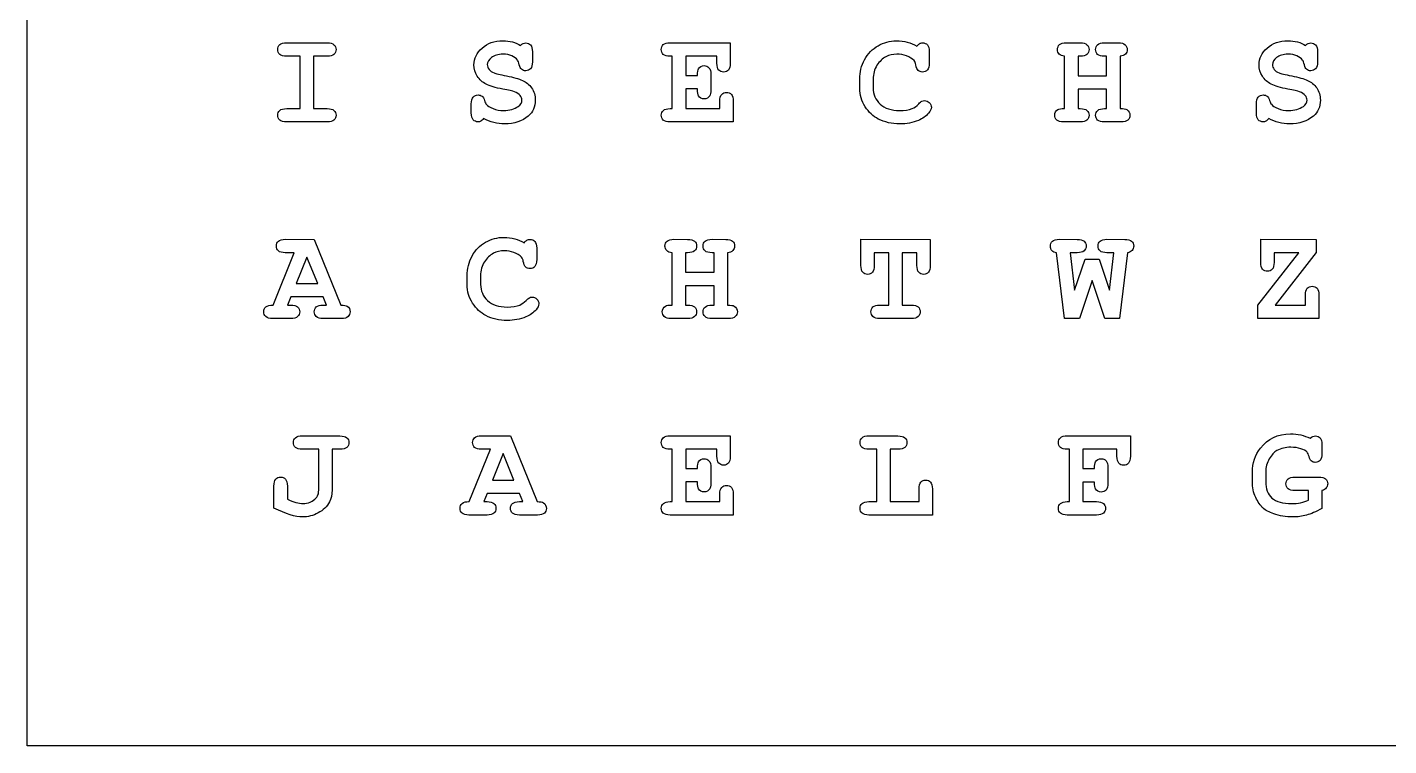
# Model space of a CAD drawing. Extents: x -6 to 224, y 54 to 284.
# Drawn here: x -6 to 108.9, y 54.5 to 115.1 of the extents above; entities that cross this region are included whole.
import ezdxf

# ---------------------------------------------------------------- set-up
doc = ezdxf.new("R2010")
doc.units = 0
doc.layers.add('Ebene_1', color=7, linetype='CONTINUOUS')

msp = doc.modelspace()

# ---------------------------------------------------------------- linework, layer by layer
at = {"layer": 'Ebene_1', "color": 2}
msp.add_lwpolyline([(-6.010717, 284.2012), (223.725, 284.2012), (223.725, 54.46548), (-6.010717, 54.46548)], close=True, dxfattribs=at)
at = {"layer": 'Ebene_1', "color": 7}
for points in [[(15.87815, 113.82893), (19.290173, 113.82293)], [(48.234489, 113.82893), (53.30567, 113.82293), (53.30567, 112.10314)], [(81.665697, 113.82895), (82.817737, 113.82295)], [(84.879283, 113.82846), (86.031323, 113.82246)], [(15.87815, 108.27268), (17.019166, 108.27268), (17.019166, 112.69343), (15.87815, 112.69343)], [(18.149157, 112.69343), (18.149157, 108.27268), (19.290173, 108.27268)], [(19.290173, 112.69294), (18.149157, 112.69343)], [(36.609358, 113.06828), (36.609358, 112.21941)], [(48.234489, 108.27268), (48.410878, 108.27268), (48.410878, 112.69343), (48.234489, 112.69343)], [(52.175678, 112.10314), (52.175678, 112.69294), (49.540869, 112.69294), (49.540869, 111.06134), (50.533057, 111.06134)], [(70.090174, 113.07381), (70.090174, 112.11469)], [(81.511357, 108.2727), (81.511357, 112.69345)], [(82.817737, 112.69296), (82.641348, 112.69296), (82.641348, 111.03931), (85.055672, 111.03931), (85.055672, 112.69296), (84.879283, 112.69296)], [(86.185663, 112.69247), (86.185663, 108.27172)], [(102.84338, 113.06828), (102.84338, 112.21941)], [(51.663046, 111.14402), (51.663046, 109.84315)], [(64.225243, 109.99248), (64.225243, 110.75867)], [(65.355234, 110.74768), (65.355234, 110.01456)], [(49.540869, 109.93184), (49.540869, 108.27268), (52.423725, 108.27268), (52.423725, 108.88453)], [(50.533061, 109.93135), (49.540869, 109.93184)], [(85.055672, 109.90979), (82.641348, 109.90979), (82.641348, 108.27268), (82.817737, 108.27268)], [(84.879283, 108.2717), (85.055672, 108.2717), (85.055672, 109.90979)], [(31.455495, 107.90338), (31.455495, 108.66405)], [(53.553717, 108.88453), (53.553717, 107.14269), (48.234489, 107.14269)], [(97.689521, 107.90338), (97.689521, 108.66405)], [(19.290173, 107.14269), (15.87815, 107.14269)], [(82.817737, 107.14269), (81.434187, 107.14269)], [(86.262833, 107.14171), (84.879283, 107.14171)], [(15.762395, 97.23426), (18.204279, 97.22826), (20.453237, 91.67752)], [(48.548681, 97.23428), (49.700721, 97.22828)], [(51.762267, 97.23379), (52.914307, 97.22779)], [(64.324462, 95.0294), (64.324462, 97.23426), (70.178368, 97.22826), (70.178368, 95.02891)], [(81.064873, 97.23426), (82.56969, 97.22826)], [(85.083232, 97.23377), (86.582538, 97.22777)], [(98.052833, 95.28847), (98.052833, 97.23426), (102.72714, 97.22826), (102.72714, 96.12583), (99.265996, 91.67801)], [(14.72611, 91.67801), (16.501023, 96.09876), (15.762395, 96.09876)], [(36.97316, 96.47914), (36.97316, 95.52002)], [(48.394341, 91.67803), (48.394341, 96.09878)], [(49.700721, 96.09829), (49.524333, 96.09829), (49.524333, 94.44464), (51.938656, 94.44464), (51.938656, 96.09829), (51.762267, 96.09829)], [(53.068647, 96.0978), (53.068647, 91.67705)], [(65.922986, 91.67801), (66.678151, 91.67801), (66.678151, 96.09876), (65.454453, 96.09876), (65.454453, 95.0294)], [(67.808143, 96.09876), (67.808143, 91.67801), (68.56882, 91.67801)], [(69.048377, 95.02891), (69.048377, 96.09827), (67.808143, 96.09876)], [(83.820949, 93.75609), (82.77364, 90.54802), (81.505845, 90.54802), (80.833362, 96.09876)], [(82.56969, 96.09827), (81.97989, 96.09827), (82.354716, 92.93981), (83.242173, 95.5691), (84.416262, 95.5691), (85.298206, 92.93981), (85.673033, 96.09827), (85.083232, 96.09827)], [(86.803024, 96.09778), (86.15259, 90.54704), (84.906843, 90.54704), (83.820949, 93.75609)], [(102.96465, 92.51586), (102.95865, 90.54802), (97.821322, 90.54802), (97.821322, 91.67801), (101.26642, 96.09876), (99.182824, 96.09876), (99.182824, 95.28847)], [(31.108229, 93.39782), (31.108229, 94.16401)], [(32.23822, 94.15301), (32.23822, 93.41989)], [(51.938656, 93.31512), (49.524333, 93.31512), (49.524333, 91.67801), (49.700721, 91.67801)], [(51.762267, 91.67703), (51.938656, 91.67703), (51.938656, 93.31512)], [(18.964956, 92.36703), (16.219904, 92.36703), (15.944296, 91.67801), (16.219904, 91.67801)], [(18.959444, 91.67751), (19.235051, 91.67751), (18.964956, 92.36703)], [(99.265996, 91.67801), (101.82915, 91.67801), (101.82915, 92.51586)], [(16.219904, 90.54802), (14.698549, 90.54802)], [(20.480798, 90.54752), (18.959444, 90.54752)], [(49.700721, 90.54802), (48.317171, 90.54802)], [(53.145817, 90.54704), (51.762267, 90.54704)], [(68.56882, 90.54802), (65.922986, 90.54802)], [(17.206578, 80.63959), (20.370554, 80.63359)], [(32.320903, 80.63959), (34.762787, 80.63359), (37.011745, 75.08285)], [(48.234489, 80.63959), (53.30567, 80.63359), (53.30567, 78.9138)], [(65.002457, 80.63959), (67.449853, 80.63359)], [(81.737355, 80.63959), (87.056583, 80.63359), (87.056583, 78.90829)], [(18.579104, 76.21885), (18.579104, 79.50409), (17.206578, 79.50409)], [(19.709097, 79.50409), (19.709097, 76.08656)], [(20.370554, 79.5036), (19.709097, 79.50409)], [(31.284618, 75.08334), (33.059531, 79.50409), (32.320903, 79.50409)], [(48.234489, 75.08334), (48.410878, 75.08334), (48.410878, 79.50409), (48.234489, 79.50409)], [(52.175678, 78.9138), (52.175678, 79.5036), (49.540869, 79.5036), (49.540869, 77.872), (50.533057, 77.872)], [(65.002457, 75.08334), (65.658403, 75.08334), (65.658403, 79.50409), (65.002457, 79.50409)], [(66.788394, 79.50409), (66.788394, 75.08334), (69.224766, 75.08334), (69.224766, 76.1527)], [(67.449853, 79.5036), (66.788394, 79.50409)], [(81.737355, 75.08334), (81.913744, 75.08334), (81.913744, 79.50409), (81.737355, 79.50409)], [(85.926592, 78.90829), (85.926592, 79.5036), (83.043736, 79.5036), (83.043736, 77.86649), (84.035923, 77.86649)], [(103.22372, 79.88444), (103.22372, 79.15132)], [(51.663046, 77.95469), (51.663046, 76.65382)], [(85.165913, 77.94917), (85.165913, 76.64831)], [(97.347767, 76.77006), (97.347767, 77.58586)], [(98.477759, 77.58587), (98.477759, 76.77007)], [(100.94169, 77.15592), (102.94811, 77.14992)], [(14.80328, 74.53764), (14.80328, 76.39524)], [(15.933272, 76.39524), (15.933272, 75.28729)], [(49.540869, 76.7425), (49.540869, 75.08334), (52.423725, 75.08334), (52.423725, 75.69519)], [(50.533061, 76.74201), (49.540869, 76.7425)], [(70.354757, 76.1527), (70.354757, 73.95335), (65.002457, 73.95335)], [(83.043736, 76.73699), (83.043736, 75.08334), (84.201288, 75.08334)], [(84.035923, 76.7365), (83.043736, 76.73699)], [(102.09373, 75.21013), (102.09373, 76.02042), (100.94169, 76.02042)], [(103.22372, 76.02041), (103.22372, 74.50457)], [(103.22372, 76.01993), (103.22372, 76.02041)], [(35.523464, 75.77236), (32.778411, 75.77236), (32.502804, 75.08334), (32.778411, 75.08334)], [(35.517952, 75.08284), (35.793559, 75.08284), (35.523464, 75.77236)], [(53.553717, 75.69519), (53.553717, 73.95335), (48.234489, 73.95335)], [(32.778411, 73.95335), (31.257057, 73.95335)], [(37.039306, 73.95285), (35.517952, 73.95285)], [(84.201288, 73.95335), (81.737355, 73.95335)]]:
    msp.add_lwpolyline(points, dxfattribs=at)
for points in [[(69.031841, 113.5368)], [(32.491779, 107.42935)], [(98.725805, 107.42935)], [(35.914827, 96.94214)], [(18.496423, 93.49702), (17.586918, 95.73496), (16.6719, 93.49702)], [(35.054931, 76.90235), (34.145425, 79.14029), (33.230408, 76.90235)]]:
    msp.add_lwpolyline(points, close=True, dxfattribs=at)
for points in [[(15.293862, 113.66908), (15.411455, 113.775647), (15.606217, 113.82893), (15.87815, 113.82893)], [(19.290173, 113.82293), (19.562106, 113.82293), (19.755031, 113.771483), (19.868949, 113.66859)], [(32.359488, 113.38246), (32.811485, 113.79036), (33.399448, 113.99431), (34.123377, 113.99431)], [(34.123377, 113.99431), (34.413684, 113.99431), (34.681942, 113.961243), (34.928151, 113.89511)], [(34.928151, 113.89511), (35.178036, 113.832643), (35.404034, 113.73526), (35.606146, 113.60296)], [(35.606146, 113.60296), (35.753137, 113.74628), (35.900127, 113.81794), (36.047118, 113.81794)], [(36.047118, 113.81794), (36.212483, 113.81794), (36.346612, 113.759143), (36.449506, 113.64155)], [(47.6502, 113.66908), (47.767793, 113.775647), (47.962556, 113.82893), (48.234489, 113.82893)], [(65.774158, 113.58089), (66.259227, 113.856503), (66.773695, 113.99431), (67.317561, 113.99431)], [(67.317561, 113.99431), (67.644616, 113.99431), (67.949621, 113.955723), (68.232578, 113.87855)], [(68.232578, 113.87855), (68.51921, 113.805057), (68.785631, 113.69114), (69.031841, 113.5368)], [(69.031841, 113.53679), (69.101662, 113.63233), (69.176994, 113.703987), (69.257839, 113.75176)], [(69.257839, 113.75176), (69.342358, 113.79956), (69.43239, 113.82346), (69.527934, 113.82346)], [(69.527934, 113.82346), (69.693299, 113.82346), (69.827428, 113.7665), (69.930322, 113.65258)], [(81.081409, 113.6691), (81.199002, 113.775667), (81.393764, 113.82895), (81.665697, 113.82895)], [(82.817737, 113.82295), (83.08967, 113.82295), (83.282596, 113.771503), (83.396513, 113.66861)], [(84.294994, 113.66861), (84.412587, 113.775177), (84.60735, 113.82846), (84.879283, 113.82846)], [(86.031323, 113.82246), (86.303256, 113.82246), (86.496181, 113.771013), (86.610099, 113.66812)], [(98.593514, 113.38246), (99.045511, 113.79036), (99.633473, 113.99431), (100.3574, 113.99431)], [(100.3574, 113.99431), (100.647707, 113.99431), (100.915967, 113.961243), (101.16218, 113.89511)], [(101.16218, 113.89511), (101.41206, 113.832643), (101.638057, 113.73526), (101.84017, 113.60296)], [(101.84017, 113.60296), (101.987163, 113.74628), (102.134153, 113.81794), (102.28114, 113.81794)], [(102.28114, 113.81794), (102.446507, 113.81794), (102.580637, 113.759143), (102.68353, 113.64155)], [(15.122985, 113.26118), (15.122985, 113.43022), (15.179944, 113.566187), (15.293862, 113.66908)], [(15.293862, 112.84777), (15.179944, 112.954337), (15.122985, 113.09214), (15.122985, 113.26118)], [(15.87815, 112.69343), (15.606217, 112.69343), (15.411455, 112.744877), (15.293862, 112.84777)], [(19.868949, 112.84728), (19.755031, 112.744387), (19.562106, 112.69294), (19.290173, 112.69294)], [(19.868949, 113.66859), (19.986542, 113.565697), (20.045338, 113.42973), (20.045338, 113.26069)], [(20.045338, 113.26069), (20.045338, 113.09165), (19.986542, 112.953847), (19.868949, 112.84728)], [(31.681493, 111.96583), (31.681493, 112.506023), (31.907491, 112.978233), (32.359488, 113.38246)], [(33.15875, 112.5777), (32.923565, 112.390287), (32.805972, 112.193687), (32.805972, 111.9879)], [(34.128889, 112.86433), (33.72099, 112.86433), (33.39761, 112.768787), (33.15875, 112.5777)], [(34.867518, 112.72102), (34.654381, 112.81656), (34.408172, 112.86433), (34.128889, 112.86433)], [(35.347075, 112.36824), (35.240506, 112.50788), (35.080654, 112.625473), (34.867518, 112.72102)], [(36.449506, 113.64155), (36.556074, 113.52763), (36.609358, 113.33654), (36.609358, 113.06828)], [(47.479324, 113.26118), (47.479324, 113.43022), (47.536283, 113.566187), (47.6502, 113.66908)], [(47.6502, 112.84777), (47.536283, 112.954337), (47.479324, 113.09214), (47.479324, 113.26118)], [(48.234489, 112.69343), (47.962556, 112.69343), (47.767793, 112.744877), (47.6502, 112.84777)], [(64.633142, 112.40129), (64.90875, 112.912083), (65.289089, 113.305283), (65.774158, 113.58089)], [(66.430104, 112.64386), (66.147147, 112.496867), (65.897262, 112.258007), (65.680451, 111.92728)], [(67.361658, 112.86434), (67.023579, 112.86434), (66.713061, 112.790847), (66.430104, 112.64386)], [(68.171945, 112.71552), (67.903686, 112.814733), (67.633591, 112.86434), (67.361658, 112.86434)], [(68.805842, 112.31864), (68.655177, 112.484007), (68.443878, 112.6163), (68.171945, 112.71552)], [(69.930322, 113.65258), (70.03689, 113.538667), (70.090174, 113.345743), (70.090174, 113.07381)], [(80.910532, 113.2612), (80.910532, 113.43024), (80.967491, 113.566207), (81.081409, 113.6691)], [(81.05936, 112.87535), (80.960141, 112.978243), (80.910532, 113.10686), (80.910532, 113.2612)], [(81.511357, 112.69345), (81.31292, 112.71185), (81.162254, 112.772483), (81.05936, 112.87535)], [(83.396513, 112.8473), (83.282596, 112.744407), (83.08967, 112.69296), (82.817737, 112.69296)], [(83.396513, 113.66861), (83.514106, 113.565717), (83.572902, 113.42975), (83.572902, 113.26071)], [(83.572902, 113.26071), (83.572902, 113.09167), (83.514106, 112.953867), (83.396513, 112.8473)], [(84.124118, 113.26071), (84.124118, 113.42975), (84.181077, 113.565717), (84.294994, 113.66861)], [(84.294994, 112.8473), (84.181077, 112.953867), (84.124118, 113.09167), (84.124118, 113.26071)], [(84.879283, 112.69296), (84.60735, 112.69296), (84.412587, 112.744407), (84.294994, 112.8473)], [(86.632147, 112.87437), (86.532928, 112.771477), (86.3841, 112.710843), (86.185663, 112.69247)], [(86.610099, 113.66812), (86.727692, 113.565227), (86.786488, 113.42926), (86.786488, 113.26022)], [(86.786488, 113.26022), (86.786488, 113.10588), (86.735041, 112.977263), (86.632147, 112.87437)], [(97.915519, 111.96583), (97.915519, 112.506023), (98.141517, 112.978233), (98.593514, 113.38246)], [(99.392776, 112.5777), (99.157591, 112.390287), (99.039998, 112.193687), (99.039998, 111.9879)], [(100.36291, 112.86433), (99.955014, 112.86433), (99.631636, 112.768787), (99.392776, 112.5777)], [(101.10154, 112.72102), (100.888407, 112.81656), (100.642197, 112.86433), (100.36291, 112.86433)], [(101.5811, 112.36824), (101.474533, 112.50788), (101.31468, 112.625473), (101.10154, 112.72102)], [(102.68353, 113.64155), (102.790097, 113.52763), (102.84338, 113.33654), (102.84338, 113.06828)], [(31.957101, 111.01223), (31.773362, 111.30621), (31.681493, 111.624077), (31.681493, 111.96583)], [(32.805972, 111.9879), (32.805972, 111.84826), (32.853744, 111.712293), (32.949288, 111.58)], [(32.949288, 111.58), (33.048507, 111.451387), (33.191823, 111.35033), (33.379236, 111.27683)], [(35.501415, 111.96585), (35.460995, 112.153263), (35.409548, 112.287393), (35.347075, 112.36824)], [(35.683316, 111.59103), (35.602471, 111.653497), (35.541838, 111.778437), (35.501415, 111.96585)], [(36.047118, 111.46425), (35.907477, 111.46425), (35.78621, 111.50651), (35.683316, 111.59103)], [(36.449506, 111.63512), (36.346612, 111.521207), (36.212483, 111.46425), (36.047118, 111.46425)], [(36.609358, 112.21941), (36.609358, 111.947477), (36.556074, 111.752713), (36.449506, 111.63512)], [(50.533057, 111.06134), (50.533057, 111.35532), (50.560617, 111.54457), (50.615737, 111.62909)], [(50.615737, 111.62909), (50.729655, 111.809157), (50.891345, 111.89919), (51.100806, 111.89919)], [(51.100806, 111.89919), (51.266171, 111.89919), (51.4003, 111.840393), (51.503194, 111.7228)], [(51.503194, 111.7228), (51.609762, 111.60888), (51.663046, 111.415953), (51.663046, 111.14402)], [(52.330019, 111.52436), (52.227125, 111.63828), (52.175678, 111.831207), (52.175678, 112.10314)], [(52.74343, 111.35348), (52.574391, 111.35348), (52.436587, 111.41044), (52.330019, 111.52436)], [(53.151329, 111.52436), (53.048436, 111.41044), (52.912469, 111.35348), (52.74343, 111.35348)], [(53.30567, 112.10314), (53.30567, 111.83488), (53.254223, 111.641953), (53.151329, 111.52436)], [(64.225243, 110.75867), (64.225243, 111.346637), (64.361209, 111.894177), (64.633142, 112.40129)], [(65.680451, 111.92728), (65.46364, 111.596547), (65.355234, 111.203347), (65.355234, 110.74768)], [(68.960183, 111.96035), (68.934463, 112.11469), (68.883016, 112.23412), (68.805842, 112.31864)], [(69.164132, 111.48631), (69.072263, 111.57083), (69.00428, 111.728843), (68.960183, 111.96035)], [(69.527934, 111.35953), (69.377269, 111.35953), (69.256001, 111.40179), (69.164132, 111.48631)], [(69.930322, 111.5304), (69.827428, 111.416487), (69.693299, 111.35953), (69.527934, 111.35953)], [(70.090174, 112.11469), (70.090174, 111.842757), (70.03689, 111.647993), (69.930322, 111.5304)], [(98.191127, 111.01223), (98.007388, 111.30621), (97.915519, 111.624077), (97.915519, 111.96583)], [(99.039998, 111.9879), (99.039998, 111.84826), (99.08777, 111.712293), (99.183314, 111.58)], [(99.183314, 111.58), (99.282533, 111.451387), (99.425849, 111.35033), (99.613262, 111.27683)], [(101.73544, 111.96585), (101.69504, 112.153263), (101.643593, 112.287393), (101.5811, 112.36824)], [(101.91734, 111.59103), (101.836493, 111.653497), (101.77586, 111.778437), (101.73544, 111.96585)], [(102.28114, 111.46425), (102.1415, 111.46425), (102.020233, 111.50651), (101.91734, 111.59103)], [(102.68353, 111.63512), (102.580637, 111.521207), (102.446507, 111.46425), (102.28114, 111.46425)], [(102.84338, 112.21941), (102.84338, 111.947477), (102.790097, 111.752713), (102.68353, 111.63512)], [(32.706753, 110.32872), (32.390723, 110.490413), (32.140839, 110.71825), (31.957101, 111.01223)], [(34.10684, 109.91531), (33.489479, 110.02923), (33.022784, 110.167033), (32.706753, 110.32872)], [(33.379236, 111.27683), (33.504178, 111.225363), (33.855118, 111.142683), (34.432057, 111.02879)], [(34.432057, 111.02879), (35.012671, 110.91487), (35.457318, 110.789927), (35.765999, 110.65396)], [(35.765999, 110.65396), (36.078354, 110.517993), (36.337425, 110.304857), (36.543212, 110.01455)], [(98.940779, 110.32872), (98.624749, 110.490413), (98.374865, 110.71825), (98.191127, 111.01223)], [(100.34087, 109.91531), (99.723507, 110.02923), (99.25681, 110.167033), (98.940779, 110.32872)], [(99.613262, 111.27683), (99.738204, 111.225363), (100.089143, 111.142683), (100.66608, 111.02879)], [(100.66608, 111.02879), (101.246693, 110.91487), (101.69134, 110.789927), (102.00002, 110.65396)], [(102.00002, 110.65396), (102.31238, 110.517993), (102.571453, 110.304857), (102.77724, 110.01455)], [(31.455495, 108.66405), (31.455495, 108.935983), (31.506942, 109.12891), (31.609835, 109.24283)], [(31.609835, 109.24283), (31.716403, 109.360423), (31.856044, 109.41922), (32.028759, 109.41922)], [(32.028759, 109.41922), (32.16105, 109.41922), (32.271293, 109.38431), (32.359488, 109.31449)], [(32.359488, 109.31449), (32.451357, 109.24467), (32.521178, 109.127077), (32.56895, 108.96171)], [(35.093516, 109.68931), (34.946525, 109.744443), (34.617633, 109.819777), (34.10684, 109.91531)], [(35.578585, 109.38063), (35.479366, 109.505577), (35.317677, 109.60847), (35.093516, 109.68931)], [(35.727413, 108.98927), (35.727413, 109.12891), (35.677804, 109.259363), (35.578585, 109.38063)], [(36.543212, 110.01455), (36.748999, 109.724243), (36.851893, 109.378817), (36.851893, 108.97827)], [(50.615741, 109.35808), (50.560621, 109.4426), (50.533061, 109.63369), (50.533061, 109.93135)], [(51.10081, 109.08799), (50.891349, 109.08799), (50.729659, 109.17802), (50.615741, 109.35808)], [(51.574856, 109.34706), (51.457263, 109.174347), (51.299248, 109.08799), (51.10081, 109.08799)], [(51.663046, 109.84315), (51.663046, 109.596943), (51.633649, 109.43158), (51.574856, 109.34706)], [(52.423725, 108.88453), (52.423725, 109.156463), (52.475172, 109.34939), (52.578065, 109.46331)], [(52.578065, 109.46331), (52.684634, 109.580897), (52.822438, 109.63969), (52.991477, 109.63969)], [(52.991477, 109.63969), (53.156842, 109.63969), (53.290971, 109.580897), (53.393864, 109.46331)], [(53.393864, 109.46331), (53.500433, 109.34939), (53.553717, 109.156463), (53.553717, 108.88453)], [(64.682752, 108.43254), (64.377746, 108.91026), (64.225243, 109.43024), (64.225243, 109.99248)], [(65.355234, 110.01456), (65.355234, 109.470693), (65.551834, 109.01686), (65.945035, 108.65306)], [(97.689521, 108.66405), (97.689521, 108.935983), (97.740968, 109.12891), (97.843861, 109.24283)], [(97.843861, 109.24283), (97.950429, 109.360423), (98.09007, 109.41922), (98.262785, 109.41922)], [(98.262785, 109.41922), (98.395076, 109.41922), (98.505319, 109.38431), (98.593514, 109.31449)], [(98.593514, 109.31449), (98.685383, 109.24467), (98.755204, 109.127077), (98.802976, 108.96171)], [(101.32754, 109.68931), (101.180553, 109.744443), (100.851663, 109.819777), (100.34087, 109.91531)], [(101.81261, 109.38063), (101.71339, 109.505577), (101.5517, 109.60847), (101.32754, 109.68931)], [(101.96144, 108.98927), (101.96144, 109.12891), (101.91183, 109.259363), (101.81261, 109.38063)], [(102.77724, 110.01455), (102.983027, 109.724243), (103.08592, 109.378817), (103.08592, 108.97827)], [(15.122985, 107.71044), (15.122985, 107.875807), (15.179944, 108.009937), (15.293862, 108.11283)], [(15.293862, 108.11283), (15.411455, 108.219397), (15.606217, 108.27268), (15.87815, 108.27268)], [(19.290173, 108.27268), (19.562106, 108.27268), (19.755031, 108.219397), (19.868949, 108.11283)], [(19.868949, 108.11283), (19.986542, 108.009937), (20.045338, 107.87397), (20.045338, 107.70493)], [(32.56895, 108.96171), (32.616723, 108.800017), (32.666333, 108.689773), (32.717778, 108.63098)], [(32.717778, 108.63098), (32.824346, 108.51706), (33.013597, 108.401303), (33.28553, 108.28371)], [(33.28553, 108.28371), (33.557463, 108.166123), (33.855119, 108.10733), (34.178498, 108.10733)], [(34.178498, 108.10733), (34.681941, 108.10733), (35.095353, 108.22492), (35.418733, 108.4601)], [(35.418733, 108.4601), (35.62452, 108.60342), (35.727413, 108.77981), (35.727413, 108.98927)], [(36.851893, 108.97827), (36.851893, 108.419703), (36.655293, 107.973217), (36.262092, 107.63881)], [(47.479324, 107.71044), (47.479324, 107.875807), (47.53812, 108.009937), (47.655713, 108.11283)], [(47.655713, 108.11283), (47.773306, 108.219397), (47.966231, 108.27268), (48.234489, 108.27268)], [(65.790694, 107.39075), (65.357071, 107.611237), (64.987757, 107.9585), (64.682752, 108.43254)], [(65.945035, 108.65306), (66.34191, 108.28926), (66.891288, 108.10736), (67.593169, 108.10736)], [(67.593169, 108.10736), (68.012092, 108.10736), (68.366707, 108.164317), (68.657014, 108.27823)], [(68.657014, 108.27823), (68.826053, 108.344363), (69.006117, 108.47482), (69.197205, 108.6696)], [(69.197205, 108.6696), (69.314798, 108.787187), (69.406667, 108.862517), (69.472813, 108.89559)], [(69.472813, 108.89559), (69.53896, 108.932323), (69.614292, 108.95069), (69.698811, 108.95069)], [(69.698811, 108.95069), (69.849476, 108.95069), (69.981768, 108.89373), (70.095686, 108.77981)], [(70.266563, 108.37742), (70.266563, 108.22308), (70.189393, 108.057717), (70.035052, 107.88133)], [(70.095686, 108.77981), (70.209604, 108.66589), (70.266563, 108.53176), (70.266563, 108.37742)], [(80.679022, 107.71044), (80.679022, 107.916227), (80.769054, 108.07608), (80.949117, 108.19)], [(80.949117, 108.19), (81.037312, 108.2488), (81.224725, 108.276367), (81.511357, 108.2727)], [(82.817737, 108.27268), (83.08967, 108.27268), (83.282596, 108.219397), (83.396513, 108.11283)], [(83.396513, 108.11283), (83.514106, 108.009937), (83.572902, 107.87397), (83.572902, 107.70493)], [(84.124118, 107.70946), (84.124118, 107.874827), (84.182914, 108.008957), (84.300507, 108.11185)], [(84.300507, 108.11185), (84.418099, 108.218417), (84.611024, 108.2717), (84.879283, 108.2717)], [(86.185663, 108.27172), (86.47597, 108.27172), (86.663383, 108.244153), (86.747903, 108.18902)], [(86.747903, 108.18902), (86.927966, 108.0751), (87.017998, 107.91341), (87.017998, 107.70395)], [(98.802976, 108.96171), (98.850749, 108.800017), (98.900359, 108.689773), (98.951804, 108.63098)], [(98.951804, 108.63098), (99.058372, 108.51706), (99.247623, 108.401303), (99.519556, 108.28371)], [(99.519556, 108.28371), (99.791489, 108.166123), (100.089143, 108.10733), (100.41252, 108.10733)], [(100.41252, 108.10733), (100.915967, 108.10733), (101.32938, 108.22492), (101.65276, 108.4601)], [(101.65276, 108.4601), (101.858547, 108.60342), (101.96144, 108.77981), (101.96144, 108.98927)], [(103.08592, 108.97827), (103.08592, 108.419703), (102.88932, 107.973217), (102.49612, 107.63881)], [(15.293862, 107.29703), (15.179944, 107.403597), (15.122985, 107.5414), (15.122985, 107.71044)], [(15.87815, 107.14269), (15.606217, 107.14269), (15.411455, 107.194137), (15.293862, 107.29703)], [(19.868949, 107.29703), (19.755031, 107.194137), (19.562106, 107.14269), (19.290173, 107.14269)], [(20.045338, 107.70493), (20.045338, 107.539563), (19.986542, 107.403597), (19.868949, 107.29703)], [(31.609835, 107.3246), (31.506942, 107.442193), (31.455495, 107.63512), (31.455495, 107.90338)], [(32.028759, 107.15372), (31.856044, 107.15372), (31.716403, 107.21068), (31.609835, 107.3246)], [(32.249245, 107.20332), (32.190452, 107.170253), (32.116956, 107.15372), (32.028759, 107.15372)], [(32.491779, 107.42932), (32.39256, 107.311727), (32.311716, 107.236393), (32.249245, 107.20332)], [(33.351675, 107.09311), (33.057694, 107.166603), (32.771062, 107.278683), (32.491779, 107.42935)], [(34.266693, 106.97735), (33.954338, 106.97735), (33.649332, 107.015937), (33.351675, 107.09311)], [(36.262092, 107.63881), (35.740275, 107.197837), (35.075142, 106.97735), (34.266693, 106.97735)], [(47.6502, 107.29703), (47.536283, 107.403597), (47.479324, 107.5414), (47.479324, 107.71044)], [(48.234489, 107.14269), (47.962556, 107.14269), (47.767793, 107.194137), (47.6502, 107.29703)], [(67.598681, 106.97733), (66.929873, 106.97733), (66.327211, 107.115137), (65.790694, 107.39075)], [(69.169644, 107.27499), (68.695599, 107.07655), (68.171945, 106.97733), (67.598681, 106.97733)], [(70.035052, 107.88133), (69.810891, 107.624097), (69.522422, 107.421983), (69.169644, 107.27499)], [(80.849899, 107.29703), (80.735981, 107.403597), (80.679022, 107.5414), (80.679022, 107.71044)], [(81.434187, 107.14269), (81.162254, 107.14269), (80.967492, 107.194137), (80.849899, 107.29703)], [(83.396513, 107.29703), (83.282596, 107.194137), (83.08967, 107.14269), (82.817737, 107.14269)], [(83.572902, 107.70493), (83.572902, 107.539563), (83.514106, 107.403597), (83.396513, 107.29703)], [(84.294994, 107.29605), (84.181077, 107.402617), (84.124118, 107.54042), (84.124118, 107.70946)], [(84.879283, 107.14171), (84.60735, 107.14171), (84.412587, 107.193157), (84.294994, 107.29605)], [(86.841609, 107.29605), (86.727691, 107.193157), (86.534766, 107.14171), (86.262833, 107.14171)], [(87.017998, 107.70395), (87.017998, 107.538583), (86.959202, 107.402617), (86.841609, 107.29605)], [(97.843861, 107.3246), (97.740968, 107.442193), (97.689521, 107.63512), (97.689521, 107.90338)], [(98.262785, 107.15372), (98.09007, 107.15372), (97.950429, 107.21068), (97.843861, 107.3246)], [(98.483271, 107.20332), (98.424478, 107.170253), (98.350982, 107.15372), (98.262785, 107.15372)], [(98.725805, 107.42932), (98.626586, 107.311727), (98.545742, 107.236393), (98.483271, 107.20332)], [(99.585701, 107.09311), (99.29172, 107.166603), (99.005088, 107.278683), (98.725805, 107.42935)], [(100.50072, 106.97735), (100.188367, 106.97735), (99.88336, 107.015937), (99.585701, 107.09311)], [(102.49612, 107.63881), (101.9743, 107.197837), (101.309167, 106.97735), (100.50072, 106.97735)], [(15.00723, 96.66651), (15.00723, 96.83555), (15.064189, 96.971517), (15.178107, 97.07441)], [(15.178107, 96.2531), (15.064189, 96.359667), (15.00723, 96.49747), (15.00723, 96.66651)], [(15.178107, 97.07441), (15.295699, 97.180977), (15.490462, 97.23426), (15.762395, 97.23426)], [(31.516128, 95.80663), (31.791736, 96.317423), (32.172075, 96.710627), (32.657144, 96.98624)], [(32.657144, 96.98624), (33.142213, 97.261847), (33.656681, 97.39965), (34.200547, 97.39965)], [(34.200547, 97.39965), (34.527602, 97.39965), (34.832607, 97.361063), (35.115564, 97.28389)], [(35.115564, 97.28389), (35.402196, 97.210397), (35.668617, 97.09648), (35.914827, 96.94214)], [(35.914827, 96.94212), (35.984648, 97.03766), (36.05998, 97.109317), (36.140825, 97.15709)], [(36.140825, 97.15709), (36.225344, 97.20489), (36.315376, 97.22879), (36.41092, 97.22879)], [(36.41092, 97.22879), (36.576285, 97.22879), (36.710414, 97.17183), (36.813308, 97.05791)], [(36.813308, 97.05791), (36.919876, 96.943997), (36.97316, 96.751073), (36.97316, 96.47914)], [(47.793516, 96.66653), (47.793516, 96.83557), (47.850475, 96.971537), (47.964393, 97.07443)], [(47.942345, 96.28068), (47.843126, 96.383573), (47.793516, 96.51219), (47.793516, 96.66653)], [(47.964393, 97.07443), (48.081986, 97.180997), (48.276748, 97.23428), (48.548681, 97.23428)], [(49.700721, 97.22828), (49.972654, 97.22828), (50.16558, 97.176833), (50.279498, 97.07394)], [(50.279498, 97.07394), (50.39709, 96.971047), (50.455886, 96.83508), (50.455886, 96.66604)], [(50.455886, 96.66604), (50.455886, 96.497), (50.39709, 96.359197), (50.279498, 96.25263)], [(51.007102, 96.66604), (51.007102, 96.83508), (51.064061, 96.971047), (51.177979, 97.07394)], [(51.177979, 96.25263), (51.064061, 96.359197), (51.007102, 96.497), (51.007102, 96.66604)], [(51.177979, 97.07394), (51.295571, 97.180507), (51.490334, 97.23379), (51.762267, 97.23379)], [(52.914307, 97.22779), (53.18624, 97.22779), (53.379165, 97.176343), (53.493083, 97.07345)], [(53.493083, 97.07345), (53.610676, 96.970557), (53.669472, 96.83459), (53.669472, 96.66555)], [(53.669472, 96.66555), (53.669472, 96.51121), (53.618025, 96.382593), (53.515132, 96.2797)], [(80.309708, 96.64997), (80.309708, 96.826363), (80.366667, 96.967843), (80.480584, 97.07441)], [(80.441999, 96.27515), (80.353805, 96.37437), (80.309708, 96.49931), (80.309708, 96.64997)], [(80.480584, 97.07441), (80.598177, 97.180977), (80.79294, 97.23426), (81.064873, 97.23426)], [(82.56969, 97.22826), (82.841623, 97.22826), (83.034549, 97.176813), (83.148467, 97.07392)], [(83.148467, 97.07392), (83.266059, 96.971027), (83.324855, 96.83506), (83.324855, 96.66602)], [(83.324855, 96.66602), (83.324855, 96.49698), (83.266059, 96.359177), (83.148467, 96.25261)], [(84.328067, 96.66602), (84.328067, 96.83506), (84.385026, 96.971027), (84.498944, 97.07392)], [(84.498944, 96.25261), (84.385026, 96.359177), (84.328067, 96.49698), (84.328067, 96.66602)], [(84.498944, 97.07392), (84.616537, 97.180487), (84.811299, 97.23377), (85.083232, 97.23377)], [(86.582538, 97.22777), (86.854471, 97.22777), (87.047396, 97.176323), (87.161314, 97.07343)], [(87.161314, 97.07343), (87.278907, 96.970537), (87.337703, 96.83457), (87.337703, 96.66553)], [(87.337703, 96.66553), (87.337703, 96.522217), (87.291768, 96.399113), (87.199899, 96.29622)], [(15.762395, 96.09876), (15.490462, 96.09876), (15.295699, 96.150207), (15.178107, 96.2531)], [(31.108229, 94.16401), (31.108229, 94.751977), (31.244195, 95.299517), (31.516128, 95.80663)], [(33.31309, 96.04919), (33.030133, 95.902197), (32.780249, 95.663337), (32.563437, 95.33261)], [(34.244644, 96.26968), (33.906565, 96.26968), (33.596047, 96.196183), (33.31309, 96.04919)], [(35.054931, 96.12085), (34.786673, 96.22007), (34.516577, 96.26968), (34.244644, 96.26968)], [(35.688828, 95.72397), (35.538163, 95.889337), (35.326864, 96.02163), (35.054931, 96.12085)], [(35.843169, 95.36568), (35.817442, 95.52002), (35.765995, 95.63945), (35.688828, 95.72397)], [(36.047118, 94.89164), (35.955249, 94.97616), (35.887266, 95.134173), (35.843169, 95.36568)], [(36.97316, 95.52002), (36.97316, 95.248087), (36.919876, 95.053323), (36.813308, 94.93573)], [(48.394341, 96.09878), (48.195904, 96.11718), (48.045238, 96.177813), (47.942345, 96.28068)], [(50.279498, 96.25263), (50.16558, 96.149737), (49.972654, 96.09829), (49.700721, 96.09829)], [(51.762267, 96.09829), (51.490334, 96.09829), (51.295571, 96.149737), (51.177979, 96.25263)], [(53.515132, 96.2797), (53.415913, 96.176807), (53.267084, 96.116173), (53.068647, 96.0978)], [(80.833362, 96.09876), (80.660648, 96.120827), (80.530194, 96.179623), (80.441999, 96.27515)], [(83.148467, 96.25261), (83.034549, 96.149717), (82.841623, 96.09827), (82.56969, 96.09827)], [(85.083232, 96.09827), (84.811299, 96.09827), (84.616537, 96.149717), (84.498944, 96.25261)], [(87.199899, 96.29622), (87.10803, 96.193327), (86.975738, 96.12718), (86.803024, 96.09778)], [(32.563437, 95.33261), (32.346626, 95.001883), (32.23822, 94.608683), (32.23822, 94.15301)], [(36.41092, 94.76486), (36.260255, 94.76486), (36.138987, 94.80712), (36.047118, 94.89164)], [(36.813308, 94.93573), (36.710414, 94.821817), (36.576285, 94.76486), (36.41092, 94.76486)], [(64.478802, 94.44511), (64.375909, 94.562703), (64.324462, 94.757467), (64.324462, 95.0294)], [(64.886701, 94.27424), (64.721336, 94.27424), (64.58537, 94.331197), (64.478802, 94.44511)], [(65.294601, 94.44511), (65.191707, 94.331197), (65.05574, 94.27424), (64.886701, 94.27424)], [(65.454453, 95.0294), (65.454453, 94.757467), (65.401169, 94.562703), (65.294601, 94.44511)], [(69.202717, 94.44462), (69.099824, 94.562213), (69.048377, 94.756977), (69.048377, 95.02891)], [(69.610617, 94.27375), (69.445252, 94.27375), (69.309286, 94.330707), (69.202717, 94.44462)], [(70.018516, 94.44462), (69.915623, 94.330707), (69.779656, 94.27375), (69.610617, 94.27375)], [(70.178368, 95.02891), (70.178368, 94.756977), (70.125084, 94.562213), (70.018516, 94.44462)], [(98.207173, 94.70418), (98.10428, 94.821773), (98.052833, 95.016537), (98.052833, 95.28847)], [(98.620585, 94.53331), (98.451545, 94.53331), (98.313741, 94.590267), (98.207173, 94.70418)], [(99.028484, 94.70418), (98.925591, 94.590267), (98.789624, 94.53331), (98.620585, 94.53331)], [(99.182824, 95.28847), (99.182824, 95.016537), (99.131377, 94.821773), (99.028484, 94.70418)], [(31.565738, 91.83788), (31.260732, 92.3156), (31.108229, 92.83558), (31.108229, 93.39782)], [(32.23822, 93.41989), (32.23822, 92.876023), (32.43482, 92.42219), (32.828021, 92.05839)], [(101.82915, 92.51586), (101.82915, 92.787793), (101.880597, 92.98072), (101.98349, 93.09464)], [(101.98349, 93.09464), (102.090057, 93.212227), (102.22786, 93.27102), (102.3969, 93.27102)], [(102.3969, 93.27102), (102.56594, 93.27102), (102.701907, 93.212227), (102.8048, 93.09464)], [(102.8048, 93.09464), (102.911367, 92.98072), (102.96465, 92.787793), (102.96465, 92.51586)], [(32.828021, 92.05839), (33.224896, 91.69459), (33.774274, 91.51269), (34.476155, 91.51269)], [(35.54, 91.68356), (35.709039, 91.749693), (35.889103, 91.88015), (36.080191, 92.07493)], [(36.080191, 92.07493), (36.197784, 92.192523), (36.289653, 92.267857), (36.355799, 92.30093)], [(36.355799, 92.30093), (36.421946, 92.337663), (36.497278, 92.35603), (36.581797, 92.35603)], [(36.581797, 92.35603), (36.732462, 92.35603), (36.864754, 92.29907), (36.978672, 92.18515)], [(36.978672, 92.18515), (37.09259, 92.07123), (37.149549, 91.9371), (37.149549, 91.78276)], [(13.943384, 91.11577), (13.943384, 91.28481), (14.004018, 91.422613), (14.125285, 91.52918)], [(14.119773, 90.70236), (14.00218, 90.808927), (13.943384, 90.94673), (13.943384, 91.11577)], [(14.125285, 91.52918), (14.246552, 91.635753), (14.446827, 91.685363), (14.72611, 91.67801)], [(16.219904, 91.67801), (16.491837, 91.67801), (16.684762, 91.624727), (16.79868, 91.51816)], [(16.79868, 91.51816), (16.916273, 91.415267), (16.975069, 91.2793), (16.975069, 91.11026)], [(16.975069, 91.11026), (16.975069, 90.944893), (16.916273, 90.808927), (16.79868, 90.70236)], [(18.204279, 91.11527), (18.204279, 91.280637), (18.261238, 91.414767), (18.375155, 91.51766)], [(18.375155, 90.70186), (18.261238, 90.808427), (18.204279, 90.94623), (18.204279, 91.11527)], [(18.375155, 91.51766), (18.492748, 91.624227), (18.687511, 91.67751), (18.959444, 91.67751)], [(20.453237, 91.67752), (20.71782, 91.67752), (20.892372, 91.64812), (20.976892, 91.58932)], [(20.976892, 91.58932), (21.145931, 91.468053), (21.230451, 91.3082), (21.230451, 91.10976)], [(21.230451, 91.10976), (21.230451, 90.944393), (21.173492, 90.808427), (21.059574, 90.70186)], [(32.673681, 90.79609), (32.240058, 91.016577), (31.870743, 91.36384), (31.565738, 91.83788)], [(34.481667, 90.38268), (33.812859, 90.38268), (33.210197, 90.520483), (32.673681, 90.79609)], [(34.476155, 91.51269), (34.895078, 91.51269), (35.249693, 91.569647), (35.54, 91.68356)], [(36.918039, 91.28667), (36.693878, 91.029437), (36.405408, 90.827323), (36.05263, 90.68033)], [(37.149549, 91.78276), (37.149549, 91.62842), (37.072379, 91.463057), (36.918039, 91.28667)], [(47.562006, 91.11577), (47.562006, 91.321557), (47.652038, 91.48141), (47.832102, 91.59533)], [(47.732883, 90.70236), (47.618965, 90.808927), (47.562006, 90.94673), (47.562006, 91.11577)], [(47.832102, 91.59533), (47.920296, 91.65413), (48.107709, 91.681697), (48.394341, 91.67803)], [(49.700721, 91.67801), (49.972654, 91.67801), (50.16558, 91.624727), (50.279498, 91.51816)], [(50.279498, 91.51816), (50.39709, 91.415267), (50.455886, 91.2793), (50.455886, 91.11026)], [(50.455886, 91.11026), (50.455886, 90.944893), (50.39709, 90.808927), (50.279498, 90.70236)], [(51.007102, 91.11479), (51.007102, 91.280157), (51.065898, 91.414287), (51.183491, 91.51718)], [(51.177979, 90.70138), (51.064061, 90.807947), (51.007102, 90.94575), (51.007102, 91.11479)], [(51.183491, 91.51718), (51.301084, 91.623747), (51.494009, 91.67703), (51.762267, 91.67703)], [(53.068647, 91.67705), (53.358954, 91.67705), (53.546367, 91.649483), (53.630887, 91.59435)], [(53.630887, 91.59435), (53.81095, 91.48043), (53.900982, 91.31874), (53.900982, 91.10928)], [(53.900982, 91.10928), (53.900982, 90.943913), (53.842186, 90.807947), (53.724593, 90.70138)], [(65.167821, 91.11577), (65.167821, 91.281137), (65.22478, 91.415267), (65.338698, 91.51816)], [(65.338698, 90.70236), (65.22478, 90.808927), (65.167821, 90.94673), (65.167821, 91.11577)], [(65.338698, 91.51816), (65.456291, 91.624727), (65.651053, 91.67801), (65.922986, 91.67801)], [(68.56882, 91.67801), (68.840753, 91.67801), (69.033678, 91.624727), (69.147596, 91.51816)], [(69.147596, 91.51816), (69.265189, 91.415267), (69.323985, 91.2793), (69.323985, 91.11026)], [(69.323985, 91.11026), (69.323985, 90.944893), (69.265189, 90.808927), (69.147596, 90.70236)], [(14.698549, 90.54802), (14.426616, 90.54802), (14.233691, 90.599467), (14.119773, 90.70236)], [(16.79868, 90.70236), (16.684762, 90.599467), (16.491837, 90.54802), (16.219904, 90.54802)], [(18.959444, 90.54752), (18.687511, 90.54752), (18.492748, 90.598967), (18.375155, 90.70186)], [(21.059574, 90.70186), (20.945656, 90.598967), (20.752731, 90.54752), (20.480798, 90.54752)], [(36.05263, 90.68033), (35.578585, 90.481897), (35.054931, 90.38268), (34.481667, 90.38268)], [(48.317171, 90.54802), (48.045238, 90.54802), (47.850476, 90.599467), (47.732883, 90.70236)], [(50.279498, 90.70236), (50.16558, 90.599467), (49.972654, 90.54802), (49.700721, 90.54802)], [(51.762267, 90.54704), (51.490334, 90.54704), (51.295571, 90.598487), (51.177979, 90.70138)], [(53.724593, 90.70138), (53.610676, 90.598487), (53.41775, 90.54704), (53.145817, 90.54704)], [(65.922986, 90.54802), (65.651053, 90.54802), (65.456291, 90.599467), (65.338698, 90.70236)], [(69.147596, 90.70236), (69.033678, 90.599467), (68.840753, 90.54802), (68.56882, 90.54802)], [(16.451413, 80.07184), (16.451413, 80.24088), (16.508372, 80.376847), (16.62229, 80.47974)], [(16.62229, 80.47974), (16.739883, 80.586307), (16.934645, 80.63959), (17.206578, 80.63959)], [(20.370554, 80.63359), (20.642487, 80.63359), (20.835412, 80.582143), (20.94933, 80.47925)], [(20.94933, 80.47925), (21.066923, 80.376357), (21.125719, 80.24039), (21.125719, 80.07135)], [(31.565738, 80.07184), (31.565738, 80.24088), (31.622697, 80.376847), (31.736614, 80.47974)], [(31.736614, 80.47974), (31.854207, 80.586307), (32.04897, 80.63959), (32.320903, 80.63959)], [(47.479324, 80.07184), (47.479324, 80.24088), (47.536283, 80.376847), (47.6502, 80.47974)], [(47.6502, 80.47974), (47.767793, 80.586307), (47.962556, 80.63959), (48.234489, 80.63959)], [(64.247292, 80.07184), (64.247292, 80.24088), (64.304251, 80.376847), (64.418168, 80.47974)], [(64.418168, 80.47974), (64.535761, 80.586307), (64.730524, 80.63959), (65.002457, 80.63959)], [(67.449853, 80.63359), (67.721786, 80.63359), (67.914711, 80.582143), (68.028629, 80.47925)], [(68.028629, 80.47925), (68.146222, 80.376357), (68.205018, 80.24039), (68.205018, 80.07135)], [(80.98219, 80.07184), (80.98219, 80.24088), (81.039149, 80.376847), (81.153067, 80.47974)], [(81.153067, 80.47974), (81.27066, 80.586307), (81.465422, 80.63959), (81.737355, 80.63959)], [(98.036786, 79.60331), (98.654147, 80.40441), (99.493832, 80.80496), (100.55584, 80.80496)], [(100.55584, 80.80496), (100.86452, 80.80496), (101.156663, 80.773727), (101.43227, 80.71126)], [(101.43227, 80.71126), (101.711557, 80.648793), (101.97614, 80.555087), (102.22602, 80.43014)], [(102.22602, 80.43014), (102.376687, 80.566107), (102.52368, 80.63409), (102.667, 80.63409)], [(102.667, 80.63409), (102.83236, 80.63409), (102.966487, 80.577133), (103.06938, 80.46322)], [(103.06938, 80.46322), (103.172273, 80.3493), (103.22372, 80.156373), (103.22372, 79.88444)], [(16.62229, 79.65843), (16.508372, 79.764997), (16.451413, 79.9028), (16.451413, 80.07184)], [(17.206578, 79.50409), (16.934645, 79.50409), (16.739883, 79.555537), (16.62229, 79.65843)], [(20.94933, 79.65794), (20.835412, 79.555047), (20.642487, 79.5036), (20.370554, 79.5036)], [(21.125719, 80.07135), (21.125719, 79.90231), (21.066923, 79.764507), (20.94933, 79.65794)], [(31.736614, 79.65843), (31.622697, 79.764997), (31.565738, 79.9028), (31.565738, 80.07184)], [(32.320903, 79.50409), (32.04897, 79.50409), (31.854207, 79.555537), (31.736614, 79.65843)], [(47.6502, 79.65843), (47.536283, 79.764997), (47.479324, 79.9028), (47.479324, 80.07184)], [(48.234489, 79.50409), (47.962556, 79.50409), (47.767793, 79.555537), (47.6502, 79.65843)], [(64.418168, 79.65843), (64.304251, 79.764997), (64.247292, 79.9028), (64.247292, 80.07184)], [(65.002457, 79.50409), (64.730524, 79.50409), (64.535761, 79.555537), (64.418168, 79.65843)], [(68.028629, 79.65794), (67.914711, 79.555047), (67.721786, 79.5036), (67.449853, 79.5036)], [(68.205018, 80.07135), (68.205018, 79.90231), (68.146222, 79.764507), (68.028629, 79.65794)], [(81.153067, 79.65843), (81.039149, 79.764997), (80.98219, 79.9028), (80.98219, 80.07184)], [(81.737355, 79.50409), (81.465422, 79.50409), (81.27066, 79.555537), (81.153067, 79.65843)], [(97.347767, 77.58586), (97.347767, 78.339187), (97.57744, 79.01167), (98.036786, 79.60331)], [(99.425849, 79.39937), (99.190664, 79.263403), (98.973852, 79.02638), (98.775415, 78.6883)], [(100.59443, 79.67498), (100.146105, 79.67498), (99.756578, 79.58311), (99.425849, 79.39937)], [(101.43778, 79.5482), (101.1879, 79.63272), (100.906783, 79.67498), (100.59443, 79.67498)], [(101.96695, 79.26708), (101.86773, 79.373647), (101.69134, 79.467353), (101.43778, 79.5482)], [(102.13232, 78.88123), (102.08452, 79.072317), (102.029397, 79.200933), (101.96695, 79.26708)], [(50.533057, 77.872), (50.533057, 78.165987), (50.560617, 78.355237), (50.615737, 78.43975)], [(50.615737, 78.43975), (50.729655, 78.619817), (50.891345, 78.70985), (51.100806, 78.70985)], [(51.100806, 78.70985), (51.266171, 78.70985), (51.4003, 78.651053), (51.503194, 78.53346)], [(51.503194, 78.53346), (51.609762, 78.41954), (51.663046, 78.226617), (51.663046, 77.95469)], [(52.330019, 78.33502), (52.227125, 78.44894), (52.175678, 78.641867), (52.175678, 78.9138)], [(52.74343, 78.16415), (52.574391, 78.16415), (52.436587, 78.221107), (52.330019, 78.33502)], [(53.151329, 78.33502), (53.048436, 78.221107), (52.912469, 78.16415), (52.74343, 78.16415)], [(53.30567, 78.9138), (53.30567, 78.64554), (53.254223, 78.452613), (53.151329, 78.33502)], [(84.035923, 77.86649), (84.035923, 78.16047), (84.063483, 78.34972), (84.118603, 78.43424)], [(84.118603, 78.43424), (84.232521, 78.614307), (84.394211, 78.70434), (84.603673, 78.70434)], [(84.603673, 78.70434), (84.769038, 78.70434), (84.903167, 78.645543), (85.00606, 78.52795)], [(85.00606, 78.52795), (85.112629, 78.41403), (85.165913, 78.221103), (85.165913, 77.94917)], [(86.080932, 78.32951), (85.978039, 78.44343), (85.926592, 78.636357), (85.926592, 78.90829)], [(86.488831, 78.15864), (86.323467, 78.15864), (86.187501, 78.215597), (86.080932, 78.32951)], [(86.896731, 78.32951), (86.793837, 78.215597), (86.65787, 78.15864), (86.488831, 78.15864)], [(87.056583, 78.90829), (87.056583, 78.64003), (87.003299, 78.447103), (86.896731, 78.32951)], [(98.775415, 78.6883), (98.576978, 78.35022), (98.477759, 77.982743), (98.477759, 77.58587)], [(102.31973, 78.51743), (102.246237, 78.572563), (102.183767, 78.69383), (102.13232, 78.88123)], [(102.66148, 78.39616), (102.529193, 78.39616), (102.415277, 78.436583), (102.31973, 78.51743)], [(103.06387, 78.56703), (102.960977, 78.453117), (102.826847, 78.39616), (102.66148, 78.39616)], [(103.22372, 79.15132), (103.22372, 78.879387), (103.170437, 78.684623), (103.06387, 78.56703)], [(14.80328, 76.39524), (14.80328, 76.667173), (14.854727, 76.860097), (14.95762, 76.97401)], [(14.95762, 76.97401), (15.064189, 77.091603), (15.201993, 77.1504), (15.371032, 77.1504)], [(15.371032, 77.1504), (15.536397, 77.1504), (15.670526, 77.091603), (15.773419, 76.97401)], [(15.773419, 76.97401), (15.879988, 76.860097), (15.933272, 76.667173), (15.933272, 76.39524)], [(100.18653, 76.58817), (100.18653, 76.75721), (100.243487, 76.893177), (100.3574, 76.99607)], [(100.3574, 76.99607), (100.474993, 77.102637), (100.669757, 77.15592), (100.94169, 77.15592)], [(102.94811, 77.14992), (103.220043, 77.14992), (103.41297, 77.098473), (103.52689, 76.99558)], [(103.52689, 76.99558), (103.644483, 76.892687), (103.70328, 76.75672), (103.70328, 76.58768)], [(18.551544, 75.7448), (18.569917, 75.810933), (18.579104, 75.96895), (18.579104, 76.21885)], [(19.709097, 76.08656), (19.709097, 75.656607), (19.637439, 75.314853), (19.494123, 75.0613)], [(50.615741, 76.16875), (50.560621, 76.25327), (50.533061, 76.444357), (50.533061, 76.74201)], [(51.10081, 75.89865), (50.891349, 75.89865), (50.729659, 75.988683), (50.615741, 76.16875)], [(51.574856, 76.15772), (51.457263, 75.985007), (51.299248, 75.89865), (51.10081, 75.89865)], [(51.663046, 76.65382), (51.663046, 76.407607), (51.633649, 76.24224), (51.574856, 76.15772)], [(52.423725, 75.69519), (52.423725, 75.967123), (52.475172, 76.16005), (52.578065, 76.27397)], [(52.578065, 76.27397), (52.684634, 76.391563), (52.822438, 76.45036), (52.991477, 76.45036)], [(52.991477, 76.45036), (53.156842, 76.45036), (53.290971, 76.391563), (53.393864, 76.27397)], [(53.393864, 76.27397), (53.500433, 76.16005), (53.553717, 75.967123), (53.553717, 75.69519)], [(69.224766, 76.1527), (69.224766, 76.424633), (69.276213, 76.61756), (69.379106, 76.73148)], [(69.379106, 76.73148), (69.485675, 76.849073), (69.623479, 76.90787), (69.792518, 76.90787)], [(69.792518, 76.90787), (69.957883, 76.90787), (70.092012, 76.849073), (70.194905, 76.73148)], [(70.194905, 76.73148), (70.301473, 76.61756), (70.354757, 76.424633), (70.354757, 76.1527)], [(84.118603, 76.16324), (84.063483, 76.24776), (84.035923, 76.438847), (84.035923, 76.7365)], [(84.598161, 75.89314), (84.392374, 75.89314), (84.232521, 75.983173), (84.118603, 76.16324)], [(85.00606, 76.06402), (84.903167, 75.9501), (84.7672, 75.89314), (84.598161, 75.89314)], [(85.165913, 76.64831), (85.165913, 76.376377), (85.112629, 76.181613), (85.00606, 76.06402)], [(97.628887, 75.44163), (97.441474, 75.83851), (97.347767, 76.28132), (97.347767, 76.77006)], [(98.477759, 76.77007), (98.477759, 76.163737), (98.65231, 75.702553), (99.001413, 75.38652)], [(100.3574, 76.17476), (100.243487, 76.281327), (100.18653, 76.41913), (100.18653, 76.58817)], [(100.94169, 76.02042), (100.669757, 76.02042), (100.474993, 76.071867), (100.3574, 76.17476)], [(103.58201, 76.24042), (103.504843, 76.1412), (103.385413, 76.067703), (103.22372, 76.01993)], [(103.70328, 76.58768), (103.70328, 76.455387), (103.662857, 76.339633), (103.58201, 76.24042)], [(15.933272, 75.28729), (16.451414, 75.041083), (16.894223, 74.91798), (17.2617, 74.91798)], [(17.2617, 74.91798), (17.456463, 74.91798), (17.658576, 74.962077), (17.868037, 75.05027)], [(17.868037, 75.05027), (18.077499, 75.142137), (18.235514, 75.250543), (18.342083, 75.37549)], [(18.342083, 75.37549), (18.448651, 75.50043), (18.518471, 75.623533), (18.551544, 75.7448)], [(19.494123, 75.0613), (19.273636, 74.668093), (18.953931, 74.357573), (18.535008, 74.12974)], [(30.501892, 74.5211), (30.501892, 74.69014), (30.562526, 74.827947), (30.683793, 74.93452)], [(30.683793, 74.93452), (30.80506, 75.041087), (31.005335, 75.090693), (31.284618, 75.08334)], [(32.778411, 75.08334), (33.050344, 75.08334), (33.24327, 75.030057), (33.357188, 74.92349)], [(33.357188, 74.92349), (33.47478, 74.820597), (33.533576, 74.68463), (33.533576, 74.51559)], [(34.762787, 74.5206), (34.762787, 74.685967), (34.819746, 74.820097), (34.933663, 74.92299)], [(34.933663, 74.92299), (35.051256, 75.029557), (35.246019, 75.08284), (35.517952, 75.08284)], [(37.011745, 75.08285), (37.276328, 75.08285), (37.45088, 75.05345), (37.5354, 74.99465)], [(37.5354, 74.99465), (37.704439, 74.873383), (37.788959, 74.71353), (37.788959, 74.51509)], [(47.479324, 74.5211), (47.479324, 74.686467), (47.53812, 74.820597), (47.655713, 74.92349)], [(47.655713, 74.92349), (47.773306, 75.030057), (47.966231, 75.08334), (48.234489, 75.08334)], [(64.247292, 74.5211), (64.247292, 74.686467), (64.304251, 74.820597), (64.418168, 74.92349)], [(64.418168, 74.92349), (64.535761, 75.030057), (64.730524, 75.08334), (65.002457, 75.08334)], [(80.98219, 74.5211), (80.98219, 74.686467), (81.040986, 74.820597), (81.158579, 74.92349)], [(81.158579, 74.92349), (81.276172, 75.030057), (81.469097, 75.08334), (81.737355, 75.08334)], [(84.201288, 75.08334), (84.473221, 75.08334), (84.666146, 75.030057), (84.780064, 74.92349)], [(84.780064, 74.92349), (84.897657, 74.820597), (84.956453, 74.68463), (84.956453, 74.51559)], [(98.240736, 74.54866), (98.02025, 74.750773), (97.8163, 75.04843), (97.628887, 75.44163)], [(99.001413, 75.38652), (99.354191, 75.074167), (99.912757, 74.91799), (100.67711, 74.91799)], [(100.67711, 74.91799), (101.19525, 74.91799), (101.667457, 75.01537), (102.09373, 75.21013)], [(17.223115, 73.78799), (16.631478, 73.78799), (15.824866, 74.037873), (14.80328, 74.53764)], [(18.535008, 74.12974), (18.119759, 73.901907), (17.682462, 73.78799), (17.223115, 73.78799)], [(30.678281, 74.10769), (30.560688, 74.214257), (30.501892, 74.35206), (30.501892, 74.5211)], [(31.257057, 73.95335), (30.985124, 73.95335), (30.792199, 74.004797), (30.678281, 74.10769)], [(33.357188, 74.10769), (33.24327, 74.004797), (33.050344, 73.95335), (32.778411, 73.95335)], [(33.533576, 74.51559), (33.533576, 74.350223), (33.47478, 74.214257), (33.357188, 74.10769)], [(34.933663, 74.10719), (34.819746, 74.213757), (34.762787, 74.35156), (34.762787, 74.5206)], [(35.517952, 73.95285), (35.246019, 73.95285), (35.051256, 74.004297), (34.933663, 74.10719)], [(37.618082, 74.10719), (37.504164, 74.004297), (37.311239, 73.95285), (37.039306, 73.95285)], [(37.788959, 74.51509), (37.788959, 74.349723), (37.732, 74.213757), (37.618082, 74.10719)], [(47.6502, 74.10769), (47.536283, 74.214257), (47.479324, 74.35206), (47.479324, 74.5211)], [(48.234489, 73.95335), (47.962556, 73.95335), (47.767793, 74.004797), (47.6502, 74.10769)], [(64.418168, 74.10769), (64.304251, 74.214257), (64.247292, 74.35206), (64.247292, 74.5211)], [(65.002457, 73.95335), (64.730524, 73.95335), (64.535761, 74.004797), (64.418168, 74.10769)], [(81.153067, 74.10769), (81.039149, 74.214257), (80.98219, 74.35206), (80.98219, 74.5211)], [(81.737355, 73.95335), (81.465422, 73.95335), (81.27066, 74.004797), (81.153067, 74.10769)], [(84.780064, 74.10769), (84.666146, 74.004797), (84.473221, 73.95335), (84.201288, 73.95335)], [(84.956453, 74.51559), (84.956453, 74.350223), (84.897657, 74.214257), (84.780064, 74.10769)], [(99.155753, 74.04706), (98.769902, 74.179353), (98.464897, 74.346553), (98.240736, 74.54866)], [(100.75979, 73.78799), (100.182851, 73.78799), (99.648172, 73.874347), (99.155753, 74.04706)], [(101.91734, 73.94233), (101.560887, 73.839437), (101.175037, 73.78799), (100.75979, 73.78799)], [(103.22372, 74.50457), (102.712927, 74.228963), (102.277467, 74.04155), (101.91734, 73.94233)]]:
    msp.add_open_spline(points, degree=3, dxfattribs=at)

doc.saveas('drawing.dxf')
